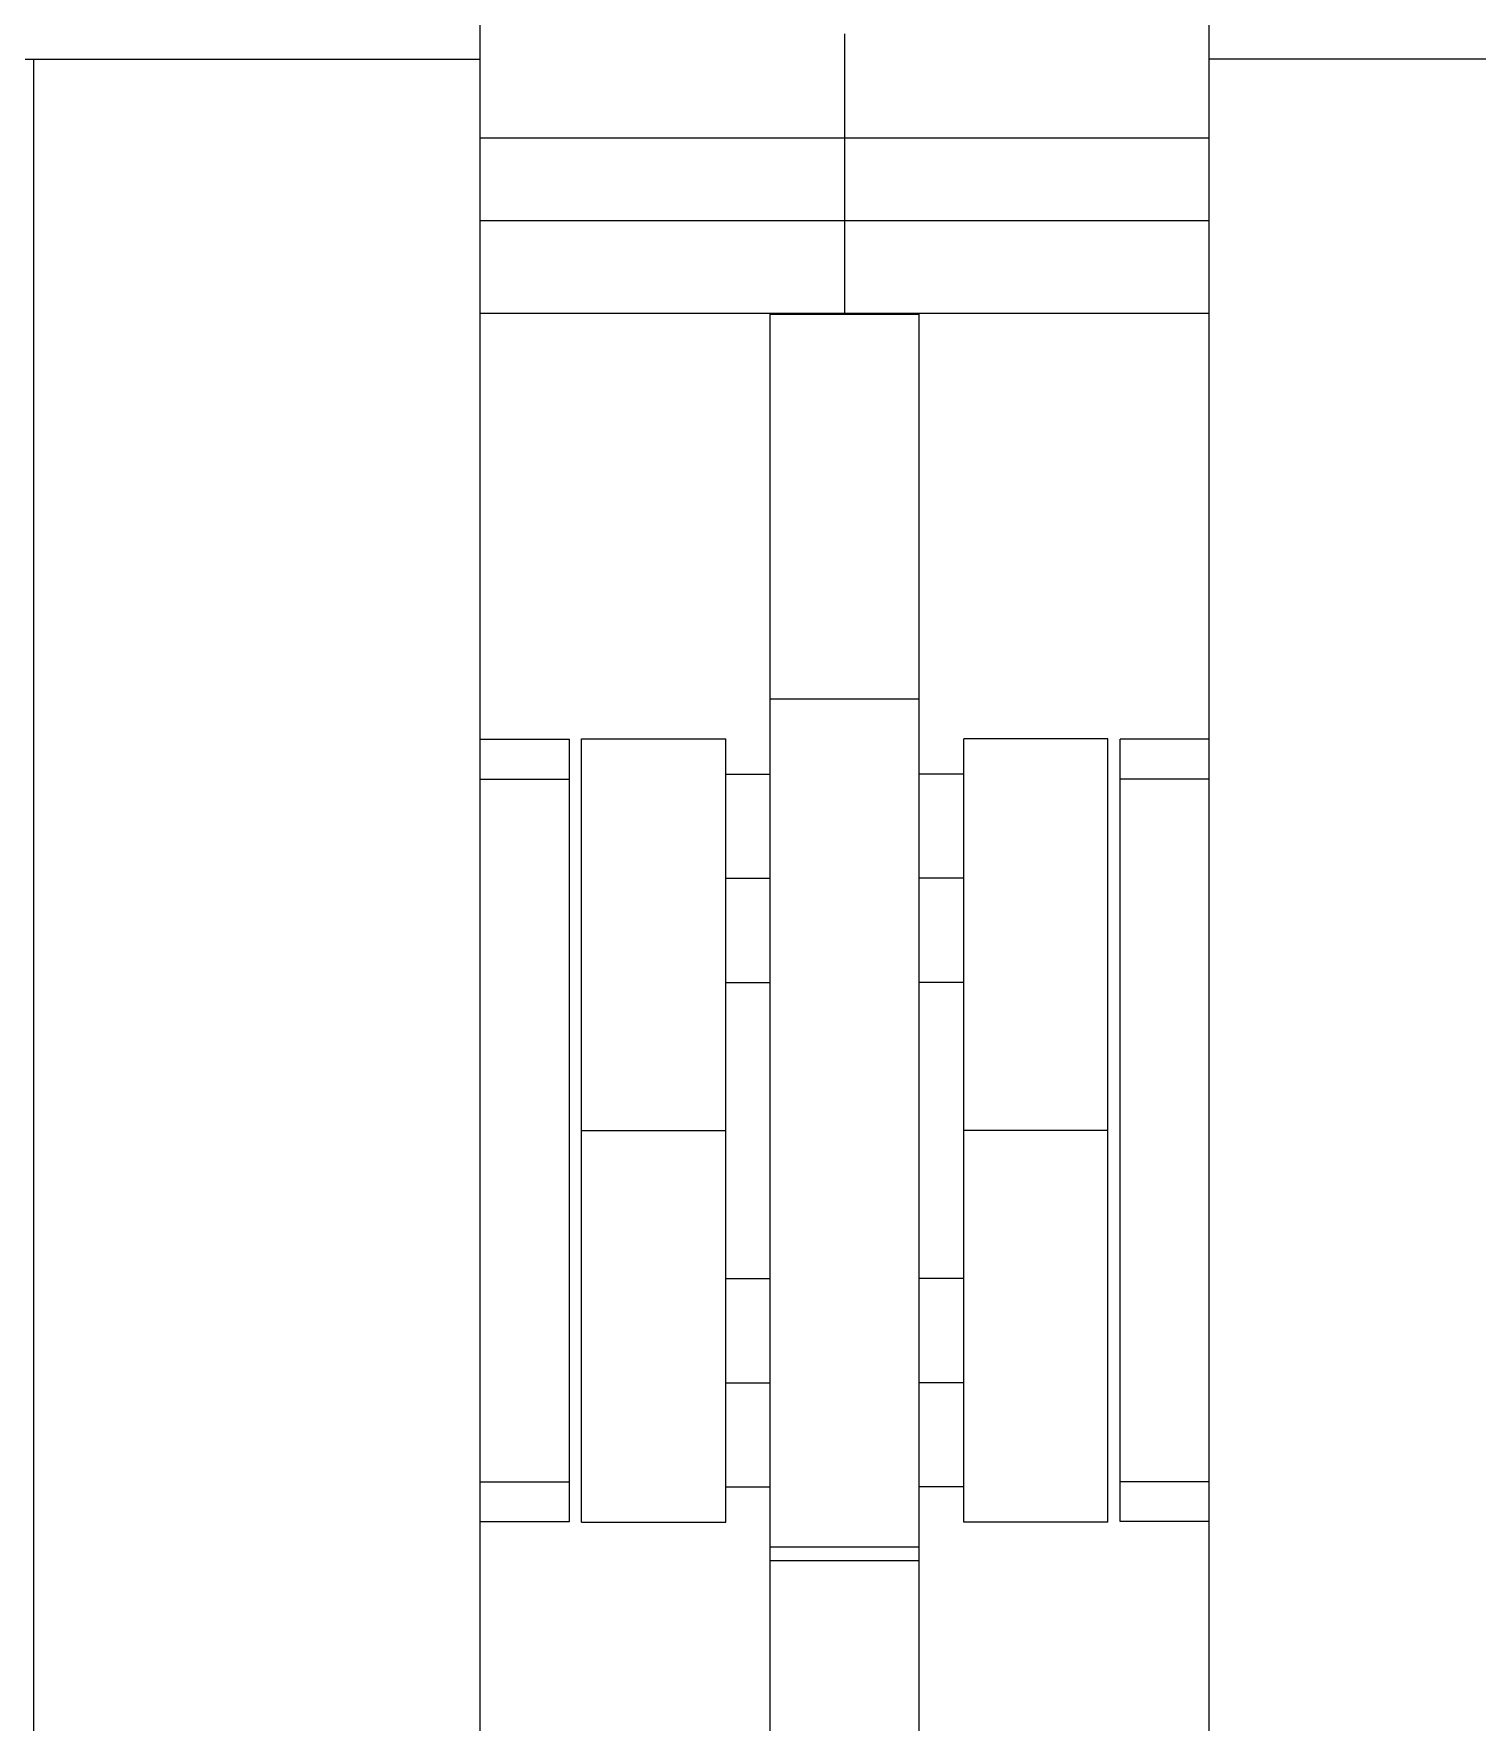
# Model space of a CAD drawing. Header units: millimetres. Extents: x -46169 to 237885, y -84465 to 18123.
# Drawn here: x 112735.2 to 112832.2, y -80615.1 to -80501.6 of the extents above; entities that cross this region are included whole.
import ezdxf

# ---------------------------------------------------------------- set-up
doc = ezdxf.new("R2010")
doc.units = ezdxf.units.MM
doc.header["$MEASUREMENT"] = 0
doc.linetypes.add('Wipeout_Contour', pattern=[1000, 0, -1000])
doc.layers.add('New_A-20-M_Floor_Slab', color=7, linetype='Continuous')
doc.layers.add('New_A-35-M_FFE_Fixed', color=7, linetype='Continuous')
doc.layers.add('New_A-35-M_FFE_Fixed_Pen_No__1', color=7, linetype='Continuous', lineweight=13)

# ---------------------------------------------------------------- blocks, each defined once
blk = doc.blocks.new('Section Elem_7_2', base_point=(64459.15, -84332.61))
at = {"color": 254, "linetype": 'Wipeout_Contour', "lineweight": 0, "ltscale": 2217629.346308195}
blk.add_wipeout([(112765.23, -80549.04), (112771.23, -80549.04), (112771.23, -80601.62), (112765.23, -80601.62), (112765.23, -80615.11), (112784.73, -80615.11), (112784.73, -80599.29), (112781.73, -80599.29), (112781.73, -80601.65), (112772.05, -80601.65), (112772.05, -80549.01), (112781.73, -80549.01), (112781.73, -80551.38), (112784.73, -80551.38), (112784.73, -80520.4), (112765.23, -80520.4)], dxfattribs=at).dxf.layer = 'New_A-20-M_Floor_Slab'
at = {"color": 254, "linetype": 'Wipeout_Contour', "lineweight": 0, "ltscale": 2217992.374914161}
blk.add_wipeout([(112794.73, -80551.38), (112797.73, -80551.38), (112797.73, -80549.01), (112807.42, -80549.01), (112807.42, -80601.65), (112797.73, -80601.65), (112797.73, -80599.29), (112794.73, -80599.29), (112794.73, -80615.11), (112814.23, -80615.11), (112814.23, -80601.62), (112808.23, -80601.62), (112808.23, -80549.04), (112814.23, -80549.04), (112814.23, -80520.4), (112794.73, -80520.4)], dxfattribs=at).dxf.layer = 'New_A-20-M_Floor_Slab'
at = {"color": 254, "linetype": 'Wipeout_Contour', "lineweight": 0, "ltscale": 554435.814277}
blk.add_wipeout([(112781.73, -80585.29), (112784.73, -80585.29), (112784.73, -80565.38), (112781.73, -80565.38)], dxfattribs=at).dxf.layer = 'New_A-20-M_Floor_Slab'
at = {"color": 254, "linetype": 'Wipeout_Contour', "lineweight": 0, "ltscale": 554478.126479}
blk.add_wipeout([(112794.73, -80585.29), (112797.73, -80585.29), (112797.73, -80565.38), (112794.73, -80565.38)], dxfattribs=at).dxf.layer = 'New_A-20-M_Floor_Slab'
blk = doc.blocks.new('Section Elem_12_2', base_point=(64459.15, -84332.61))
at = {"color": 254, "linetype": 'Wipeout_Contour', "lineweight": 0, "ltscale": 692911.394684}
blk.add_wipeout([(112784.73, -80520.48), (112794.73, -80520.48), (112794.73, -80520.4), (112789.73, -80520.4), (112784.73, -80520.4)], dxfattribs=at).dxf.layer = 'New_A-35-M_FFE_Fixed'
at = {"color": 254, "linetype": 'Wipeout_Contour', "lineweight": 0, "ltscale": 554367.924899}
blk.add_wipeout([(112784.73, -80538.96), (112794.73, -80538.96), (112794.73, -80535.1), (112784.73, -80535.1)], dxfattribs=at).dxf.layer = 'New_A-35-M_FFE_Fixed'
at = {"color": 254, "linetype": 'Wipeout_Contour', "lineweight": 0, "ltscale": 554466.437172}
blk.add_wipeout([(112814.23, -80549.56), (112814.23, -80549.04), (112808.23, -80549.04), (112808.23, -80549.56)], dxfattribs=at).dxf.layer = 'New_A-35-M_FFE_Fixed'
at = {"color": 254, "linetype": 'Wipeout_Contour', "lineweight": 0, "ltscale": 554425.434134}
blk.add_wipeout([(112794.73, -80551.91), (112794.73, -80553.43), (112797.73, -80553.43), (112797.73, -80551.91)], dxfattribs=at).dxf.layer = 'New_A-35-M_FFE_Fixed'
at = {"color": 254, "linetype": 'Wipeout_Contour', "lineweight": 0, "ltscale": 693045.050328}
blk.add_wipeout([(112794.73, -80558.38), (112797.73, -80558.38), (112797.73, -80556.72), (112797.73, -80555.7), (112794.73, -80555.7)], dxfattribs=at).dxf.layer = 'New_A-35-M_FFE_Fixed'
at = {"color": 254, "linetype": 'Wipeout_Contour', "lineweight": 0, "ltscale": 554451.975635}
blk.add_wipeout([(112797.73, -80563.33), (112794.73, -80563.33), (112794.73, -80564.84), (112797.73, -80564.84)], dxfattribs=at).dxf.layer = 'New_A-35-M_FFE_Fixed'
at = {"color": 254, "linetype": 'Wipeout_Contour', "lineweight": 0, "ltscale": 554508.681615}
blk.add_wipeout([(112797.73, -80587.34), (112794.73, -80587.34), (112794.73, -80589.61), (112797.73, -80589.61)], dxfattribs=at).dxf.layer = 'New_A-35-M_FFE_Fixed'
at = {"color": 254, "linetype": 'Wipeout_Contour', "lineweight": 0, "ltscale": 554526.421023}
blk.add_wipeout([(112794.73, -80597.24), (112797.73, -80597.24), (112797.73, -80594.97), (112794.73, -80594.97)], dxfattribs=at).dxf.layer = 'New_A-35-M_FFE_Fixed'
at = {"color": 254, "linetype": 'Wipeout_Contour', "lineweight": 0, "ltscale": 554587.47361}
blk.add_wipeout([(112808.23, -80601.62), (112814.23, -80601.62), (112814.23, -80601.11), (112808.23, -80601.11)], dxfattribs=at).dxf.layer = 'New_A-35-M_FFE_Fixed'
at = {"color": 254, "linetype": 'Wipeout_Contour', "lineweight": 0, "ltscale": 554523.118414}
blk.add_wipeout([(112794.73, -80603.32), (112784.73, -80603.32), (112784.73, -80604.23), (112794.73, -80604.23)], dxfattribs=at).dxf.layer = 'New_A-35-M_FFE_Fixed'
at = {"color": 254, "linetype": 'Wipeout_Contour', "lineweight": 0, "ltscale": 554530.669466}
blk.add_wipeout([(112784.73, -80606.1), (112784.73, -80607.94), (112794.73, -80607.94), (112794.73, -80606.1)], dxfattribs=at).dxf.layer = 'New_A-35-M_FFE_Fixed'
at = {"color": 254, "linetype": 'Wipeout_Contour', "lineweight": 0, "ltscale": 554539.067651}
blk.add_wipeout([(112784.73, -80611.52), (112794.73, -80611.52), (112794.73, -80609.75), (112784.73, -80609.75)], dxfattribs=at).dxf.layer = 'New_A-35-M_FFE_Fixed'
at = {"color": 254, "linetype": 'Wipeout_Contour', "lineweight": 0, "ltscale": 554551.081876}
blk.add_wipeout([(112784.73, -80616.64), (112794.73, -80616.64), (112794.73, -80614.96), (112784.73, -80614.96)], dxfattribs=at).dxf.layer = 'New_A-35-M_FFE_Fixed'
at = {"color": 254, "linetype": 'Wipeout_Contour', "lineweight": 0, "ltscale": 554335.527878}
blk.add_wipeout([(112784.73, -80525.7), (112794.73, -80525.7), (112794.73, -80520.48), (112784.73, -80520.48)], dxfattribs=at).dxf.layer = 'New_A-35-M_FFE_Fixed'
at = {"color": 254, "linetype": 'Wipeout_Contour', "lineweight": 0, "ltscale": 554358.237163}
blk.add_wipeout([(112784.73, -80535.1), (112794.73, -80535.1), (112794.73, -80530.63), (112784.73, -80530.63)], dxfattribs=at).dxf.layer = 'New_A-35-M_FFE_Fixed'
at = {"color": 254, "linetype": 'Wipeout_Contour', "lineweight": 0, "ltscale": 554376.075283}
blk.add_wipeout([(112784.73, -80542.11), (112794.73, -80542.11), (112794.73, -80538.96), (112784.73, -80538.96)], dxfattribs=at).dxf.layer = 'New_A-35-M_FFE_Fixed'
at = {"color": 254, "linetype": 'Wipeout_Contour', "lineweight": 0, "ltscale": 554423.051081}
blk.add_wipeout([(112794.73, -80551.38), (112794.73, -80551.91), (112797.73, -80551.91), (112797.73, -80551.38)], dxfattribs=at).dxf.layer = 'New_A-35-M_FFE_Fixed'
at = {"color": 254, "linetype": 'Wipeout_Contour', "lineweight": 0, "ltscale": 554429.83749}
blk.add_wipeout([(112794.73, -80555.7), (112797.73, -80555.7), (112797.73, -80553.43), (112794.73, -80553.43)], dxfattribs=at).dxf.layer = 'New_A-35-M_FFE_Fixed'
at = {"color": 254, "linetype": 'Wipeout_Contour', "lineweight": 0, "ltscale": 554447.571954}
blk.add_wipeout([(112794.73, -80563.33), (112797.73, -80563.33), (112797.73, -80561.05), (112794.73, -80561.05)], dxfattribs=at).dxf.layer = 'New_A-35-M_FFE_Fixed'
at = {"color": 254, "linetype": 'Wipeout_Contour', "lineweight": 0, "ltscale": 693069.0132}
blk.add_wipeout([(112794.73, -80565.38), (112797.73, -80565.38), (112797.73, -80565.26), (112797.73, -80564.84), (112794.73, -80564.84)], dxfattribs=at).dxf.layer = 'New_A-35-M_FFE_Fixed'
at = {"color": 254, "linetype": 'Wipeout_Contour', "lineweight": 0, "ltscale": 554504.277031}
blk.add_wipeout([(112797.73, -80585.82), (112794.73, -80585.82), (112794.73, -80587.34), (112797.73, -80587.34)], dxfattribs=at).dxf.layer = 'New_A-35-M_FFE_Fixed'
at = {"color": 254, "linetype": 'Wipeout_Contour', "lineweight": 0, "ltscale": 693151.898}
blk.add_wipeout([(112794.73, -80592.29), (112794.73, -80594.97), (112797.73, -80594.97), (112797.73, -80593.94), (112797.73, -80592.29)], dxfattribs=at).dxf.layer = 'New_A-35-M_FFE_Fixed'
at = {"color": 254, "linetype": 'Wipeout_Contour', "lineweight": 0, "ltscale": 693164.084641}
blk.add_wipeout([(112794.73, -80597.24), (112794.73, -80598.75), (112797.73, -80598.75), (112797.73, -80597.72), (112797.73, -80597.24)], dxfattribs=at).dxf.layer = 'New_A-35-M_FFE_Fixed'
at = {"color": 254, "linetype": 'Wipeout_Contour', "lineweight": 0, "ltscale": 554584.364519}
blk.add_wipeout([(112814.23, -80598.94), (112808.23, -80598.94), (112808.23, -80601.11), (112814.23, -80601.11)], dxfattribs=at).dxf.layer = 'New_A-35-M_FFE_Fixed'
at = {"color": 254, "linetype": 'Wipeout_Contour', "lineweight": 0, "ltscale": 554526.353912}
blk.add_wipeout([(112794.73, -80604.23), (112784.73, -80604.23), (112784.73, -80606.1), (112794.73, -80606.1)], dxfattribs=at).dxf.layer = 'New_A-35-M_FFE_Fixed'
at = {"color": 254, "linetype": 'Wipeout_Contour', "lineweight": 0, "ltscale": 554534.907396}
blk.add_wipeout([(112794.73, -80607.94), (112784.73, -80607.94), (112784.73, -80609.75), (112794.73, -80609.75)], dxfattribs=at).dxf.layer = 'New_A-35-M_FFE_Fixed'
at = {"color": 254, "linetype": 'Wipeout_Contour', "lineweight": 0, "ltscale": 554547.15494}
blk.add_wipeout([(112794.73, -80614.96), (112794.73, -80613.26), (112784.73, -80613.26), (112784.73, -80614.96)], dxfattribs=at).dxf.layer = 'New_A-35-M_FFE_Fixed'
at = {"layer": 'New_A-35-M_FFE_Fixed_Pen_No__1', "linetype": 'Continuous'}
blk.add_line((112808.23, -80601.62), (112808.23, -80601.11), dxfattribs=at)
at = {"color": 254, "linetype": 'Wipeout_Contour', "lineweight": 0, "ltscale": 554347.321832}
blk.add_wipeout([(112784.73, -80525.7), (112784.73, -80530.63), (112794.73, -80530.63), (112794.73, -80525.7)], dxfattribs=at).dxf.layer = 'New_A-35-M_FFE_Fixed'
at = {"color": 254, "linetype": 'Wipeout_Contour', "lineweight": 0, "ltscale": 554382.427688}
blk.add_wipeout([(112784.73, -80544.43), (112794.73, -80544.43), (112794.73, -80542.11), (112784.73, -80542.11)], dxfattribs=at).dxf.layer = 'New_A-35-M_FFE_Fixed'
at = {"color": 254, "linetype": 'Wipeout_Contour', "lineweight": 0, "ltscale": 554526.954402}
blk.add_wipeout([(112808.23, -80598.94), (112814.23, -80598.94), (112814.23, -80551.72), (112808.23, -80551.72)], dxfattribs=at).dxf.layer = 'New_A-35-M_FFE_Fixed'
at = {"color": 254, "linetype": 'Wipeout_Contour', "lineweight": 0, "ltscale": 554441.818364}
blk.add_wipeout([(112794.73, -80558.38), (112794.73, -80561.05), (112797.73, -80561.05), (112797.73, -80558.38)], dxfattribs=at).dxf.layer = 'New_A-35-M_FFE_Fixed'
at = {"color": 254, "linetype": 'Wipeout_Contour', "lineweight": 0, "ltscale": 693127.929457}
blk.add_wipeout([(112797.73, -80585.29), (112794.73, -80585.29), (112794.73, -80585.82), (112797.73, -80585.82), (112797.73, -80585.4)], dxfattribs=at).dxf.layer = 'New_A-35-M_FFE_Fixed'
at = {"color": 254, "linetype": 'Wipeout_Contour', "lineweight": 0, "ltscale": 554514.436577}
blk.add_wipeout([(112794.73, -80592.29), (112797.73, -80592.29), (112797.73, -80589.61), (112794.73, -80589.61)], dxfattribs=at).dxf.layer = 'New_A-35-M_FFE_Fixed'
at = {"color": 254, "linetype": 'Wipeout_Contour', "lineweight": 0, "ltscale": 554533.209877}
blk.add_wipeout([(112794.73, -80598.75), (112794.73, -80599.29), (112797.73, -80599.29), (112797.73, -80598.75)], dxfattribs=at).dxf.layer = 'New_A-35-M_FFE_Fixed'
at = {"color": 254, "linetype": 'Wipeout_Contour', "lineweight": 0, "ltscale": 554543.150182}
blk.add_wipeout([(112784.73, -80611.52), (112784.73, -80613.26), (112794.73, -80613.26), (112794.73, -80611.52)], dxfattribs=at).dxf.layer = 'New_A-35-M_FFE_Fixed'
at = {"layer": 'New_A-35-M_FFE_Fixed_Pen_No__1', "linetype": 'Continuous'}
blk.add_line((112808.23, -80601.11), (112808.23, -80598.94), dxfattribs=at)
at = {"color": 254, "linetype": 'Wipeout_Contour', "lineweight": 0, "ltscale": 554386.778968}
blk.add_wipeout([(112784.73, -80545.85), (112794.73, -80545.85), (112794.73, -80544.43), (112784.73, -80544.43)], dxfattribs=at).dxf.layer = 'New_A-35-M_FFE_Fixed'
at = {"color": 254, "linetype": 'Wipeout_Contour', "lineweight": 0, "ltscale": 554469.544998}
blk.add_wipeout([(112808.23, -80549.56), (112808.23, -80551.72), (112814.23, -80551.72), (112814.23, -80549.56)], dxfattribs=at).dxf.layer = 'New_A-35-M_FFE_Fixed'
at = {"color": 254, "linetype": 'Wipeout_Contour', "lineweight": 0, "ltscale": 554415.684558}
blk.add_wipeout([(112784.73, -80561.63), (112794.73, -80561.63), (112794.73, -80553.51), (112784.73, -80553.51)], dxfattribs=at).dxf.layer = 'New_A-35-M_FFE_Fixed'
at = {"color": 254, "linetype": 'Wipeout_Contour', "lineweight": 0, "ltscale": 554532.118211}
blk.add_wipeout([(112797.73, -80593.94), (112807.42, -80593.94), (112807.42, -80585.4), (112797.73, -80585.4)], dxfattribs=at).dxf.layer = 'New_A-35-M_FFE_Fixed'
at = {"color": 254, "linetype": 'Wipeout_Contour', "lineweight": 0, "ltscale": 554503.002967}
blk.add_wipeout([(112784.73, -80598.86), (112794.73, -80598.86), (112794.73, -80591.39), (112784.73, -80591.39)], dxfattribs=at).dxf.layer = 'New_A-35-M_FFE_Fixed'
at = {"layer": 'New_A-35-M_FFE_Fixed_Pen_No__1', "linetype": 'Continuous'}
for p, q in [((112808.23, -80549.56), (112808.23, -80549.04)), ((112808.23, -80551.72), (112808.23, -80549.56)), ((112808.23, -80598.94), (112808.23, -80551.72)), ((112797.73, -80592.29), (112794.73, -80592.29))]:
    blk.add_line(p, q, dxfattribs=at)
at = {"color": 254, "linetype": 'Wipeout_Contour', "lineweight": 0, "ltscale": 554585.591464}
blk.add_wipeout([(112814.23, -80503.33), (112814.23, -80647.33), (112844.23, -80647.33), (112844.23, -80503.33)], dxfattribs=at).dxf.layer = 'New_A-35-M_FFE_Fixed'
at = {"color": 254, "linetype": 'Wipeout_Contour', "lineweight": 0, "ltscale": 554388.989962}
blk.add_wipeout([(112784.73, -80546.33), (112794.73, -80546.33), (112794.73, -80545.85), (112784.73, -80545.85)], dxfattribs=at).dxf.layer = 'New_A-35-M_FFE_Fixed'
at = {"color": 254, "linetype": 'Wipeout_Contour', "lineweight": 0, "ltscale": 554510.481569}
blk.add_wipeout([(112797.73, -80575.33), (112797.73, -80585.4), (112807.42, -80585.4), (112807.42, -80575.33)], dxfattribs=at).dxf.layer = 'New_A-35-M_FFE_Fixed'
at = {"color": 254, "linetype": 'Wipeout_Contour', "lineweight": 0, "ltscale": 554483.242145}
blk.add_wipeout([(112794.73, -80591.39), (112794.73, -80581.87), (112784.73, -80581.87), (112784.73, -80591.39)], dxfattribs=at).dxf.layer = 'New_A-35-M_FFE_Fixed'
at = {"color": 254, "linetype": 'Wipeout_Contour', "lineweight": 0, "ltscale": 554548.679248}
blk.add_wipeout([(112807.42, -80593.94), (112797.73, -80593.94), (112797.73, -80599.65), (112807.42, -80599.65)], dxfattribs=at).dxf.layer = 'New_A-35-M_FFE_Fixed'
at = {"color": 254, "linetype": 'Wipeout_Contour', "lineweight": 0, "ltscale": 554516.874568}
blk.add_wipeout([(112794.73, -80598.86), (112784.73, -80598.86), (112784.73, -80603.32), (112794.73, -80603.32)], dxfattribs=at).dxf.layer = 'New_A-35-M_FFE_Fixed'
at = {"layer": 'New_A-35-M_FFE_Fixed_Pen_No__1', "linetype": 'Continuous'}
for p, q in [((112814.23, -80549.04), (112808.23, -80549.04)), ((112814.23, -80551.72), (112808.23, -80551.72)), ((112797.73, -80585.29), (112794.73, -80585.29)), ((112797.73, -80593.94), (112797.73, -80585.4)), ((112807.42, -80593.94), (112807.42, -80585.4)), ((112814.23, -80598.94), (112808.23, -80598.94)), ((112814.23, -80601.62), (112808.23, -80601.62))]:
    blk.add_line(p, q, dxfattribs=at)
at = {"color": 254, "linetype": 'Wipeout_Contour', "lineweight": 0, "ltscale": 832597.683919}
blk.add_wipeout([(113315.23, -80346.96), (112814.23, -80346.96), (112814.23, -80503.33), (112844.23, -80503.33), (113285.23, -80503.33), (113315.23, -80503.33)], dxfattribs=at).dxf.layer = 'New_A-35-M_FFE_Fixed'
at = {"color": 254, "linetype": 'Wipeout_Contour', "lineweight": 0, "ltscale": 554347.297316}
blk.add_wipeout([(112789.73, -80511.45), (112814.23, -80511.45), (112814.23, -80510.54), (112789.73, -80510.54)], dxfattribs=at).dxf.layer = 'New_A-35-M_FFE_Fixed'
at = {"color": 254, "linetype": 'Wipeout_Contour', "lineweight": 0, "ltscale": 554361.927525}
blk.add_wipeout([(112789.73, -80520.4), (112814.23, -80520.4), (112814.23, -80514.18), (112789.73, -80514.18)], dxfattribs=at).dxf.layer = 'New_A-35-M_FFE_Fixed'
at = {"color": 254, "linetype": 'Wipeout_Contour', "lineweight": 0, "ltscale": 554391.703475}
blk.add_wipeout([(112784.73, -80546.33), (112784.73, -80548.19), (112794.73, -80548.19), (112794.73, -80546.33)], dxfattribs=at).dxf.layer = 'New_A-35-M_FFE_Fixed'
at = {"color": 254, "linetype": 'Wipeout_Contour', "lineweight": 0, "ltscale": 554487.064023}
blk.add_wipeout([(112797.73, -80575.33), (112807.42, -80575.33), (112807.42, -80565.26), (112797.73, -80565.26)], dxfattribs=at).dxf.layer = 'New_A-35-M_FFE_Fixed'
at = {"color": 254, "linetype": 'Wipeout_Contour', "lineweight": 0, "ltscale": 554460.121284}
blk.add_wipeout([(112784.73, -80581.87), (112794.73, -80581.87), (112794.73, -80571.51), (112784.73, -80571.51)], dxfattribs=at).dxf.layer = 'New_A-35-M_FFE_Fixed'
at = {"color": 254, "linetype": 'Wipeout_Contour', "lineweight": 0, "ltscale": 554557.642398}
blk.add_wipeout([(112807.42, -80599.65), (112797.73, -80599.65), (112797.73, -80601.65), (112807.42, -80601.65)], dxfattribs=at).dxf.layer = 'New_A-35-M_FFE_Fixed'
at = {"layer": 'New_A-35-M_FFE_Fixed_Pen_No__1', "linetype": 'Continuous'}
for p, q in [((112789.73, -80520.4), (112814.23, -80520.4)), ((112807.42, -80575.33), (112797.73, -80575.33)), ((112797.73, -80585.4), (112797.73, -80575.33)), ((112807.42, -80585.4), (112807.42, -80575.33)), ((112797.73, -80599.65), (112797.73, -80593.94)), ((112807.42, -80599.65), (112807.42, -80593.94)), ((112797.73, -80599.29), (112794.73, -80599.29)), ((112797.73, -80601.65), (112797.73, -80599.65)), ((112807.42, -80601.65), (112807.42, -80599.65)), ((112807.42, -80601.65), (112797.73, -80601.65))]:
    blk.add_line(p, q, dxfattribs=at)
at = {"color": 254, "linetype": 'Wipeout_Contour', "lineweight": 0, "ltscale": 554333.648704}
blk.add_wipeout([(112789.73, -80501.63), (112789.73, -80508.61), (112814.23, -80508.61), (112814.23, -80501.63)], dxfattribs=at).dxf.layer = 'New_A-35-M_FFE_Fixed'
at = {"color": 254, "linetype": 'Wipeout_Contour', "lineweight": 0, "ltscale": 554354.434251}
blk.add_wipeout([(112789.73, -80514.18), (112814.23, -80514.18), (112814.23, -80513.95), (112789.73, -80513.95)], dxfattribs=at).dxf.layer = 'New_A-35-M_FFE_Fixed'
at = {"color": 254, "linetype": 'Wipeout_Contour', "lineweight": 0, "ltscale": 554400.053053}
blk.add_wipeout([(112784.73, -80553.51), (112794.73, -80553.51), (112794.73, -80548.19), (112784.73, -80548.19)], dxfattribs=at).dxf.layer = 'New_A-35-M_FFE_Fixed'
at = {"color": 254, "linetype": 'Wipeout_Contour', "lineweight": 0, "ltscale": 554465.43068}
blk.add_wipeout([(112797.73, -80565.26), (112807.42, -80565.26), (112807.42, -80556.72), (112797.73, -80556.72)], dxfattribs=at).dxf.layer = 'New_A-35-M_FFE_Fixed'
at = {"color": 254, "linetype": 'Wipeout_Contour', "lineweight": 0, "ltscale": 554436.598992}
blk.add_wipeout([(112794.73, -80571.51), (112794.73, -80561.63), (112784.73, -80561.63), (112784.73, -80571.51)], dxfattribs=at).dxf.layer = 'New_A-35-M_FFE_Fixed'
at = {"layer": 'New_A-35-M_FFE_Fixed_Pen_No__1', "linetype": 'Continuous'}
for p, q in [((112814.23, -80503.33), (112814.23, -80346.96)), ((112844.23, -80503.33), (112814.23, -80503.33)), ((112797.73, -80558.38), (112794.73, -80558.38)), ((112797.73, -80575.33), (112797.73, -80565.26)), ((112807.42, -80575.33), (112807.42, -80565.26)), ((112797.73, -80565.38), (112794.73, -80565.38))]:
    blk.add_line(p, q, dxfattribs=at)
at = {"color": 254, "linetype": 'Wipeout_Contour', "lineweight": 0, "ltscale": 554342.893688}
blk.add_wipeout([(112789.73, -80508.61), (112789.73, -80509.58), (112814.23, -80509.58), (112814.23, -80508.61)], dxfattribs=at).dxf.layer = 'New_A-35-M_FFE_Fixed'
at = {"color": 254, "linetype": 'Wipeout_Contour', "lineweight": 0, "ltscale": 554352.570983}
blk.add_wipeout([(112789.73, -80513.55), (112814.23, -80513.55), (112814.23, -80512.98), (112789.73, -80512.98)], dxfattribs=at).dxf.layer = 'New_A-35-M_FFE_Fixed'
at = {"color": 254, "linetype": 'Wipeout_Contour', "lineweight": 0, "ltscale": 554448.874305}
blk.add_wipeout([(112797.73, -80551.02), (112797.73, -80556.72), (112807.42, -80556.72), (112807.42, -80551.02)], dxfattribs=at).dxf.layer = 'New_A-35-M_FFE_Fixed'
at = {"layer": 'New_A-35-M_FFE_Fixed_Pen_No__1', "linetype": 'Continuous'}
for p, q in [((112789.73, -80508.61), (112814.23, -80508.61)), ((112797.73, -80565.26), (112797.73, -80556.72)), ((112807.42, -80565.26), (112807.42, -80556.72))]:
    blk.add_line(p, q, dxfattribs=at)
at = {"color": 254, "linetype": 'Wipeout_Contour', "lineweight": 0, "ltscale": 554345.132054}
blk.add_wipeout([(112789.73, -80510.54), (112814.23, -80510.54), (112814.23, -80509.58), (112789.73, -80509.58)], dxfattribs=at).dxf.layer = 'New_A-35-M_FFE_Fixed'
at = {"color": 254, "linetype": 'Wipeout_Contour', "lineweight": 0, "ltscale": 554351.08817}
blk.add_wipeout([(112789.73, -80512.98), (112814.23, -80512.98), (112814.23, -80512.27), (112789.73, -80512.27)], dxfattribs=at).dxf.layer = 'New_A-35-M_FFE_Fixed'
at = {"color": 254, "linetype": 'Wipeout_Contour', "lineweight": 0, "ltscale": 554353.700524}
blk.add_wipeout([(112789.73, -80513.55), (112789.73, -80513.95), (112814.23, -80513.95), (112814.23, -80513.55)], dxfattribs=at).dxf.layer = 'New_A-35-M_FFE_Fixed'
at = {"color": 254, "linetype": 'Wipeout_Contour', "lineweight": 0, "ltscale": 554439.914442}
blk.add_wipeout([(112797.73, -80549.01), (112797.73, -80551.02), (112807.42, -80551.02), (112807.42, -80549.01)], dxfattribs=at).dxf.layer = 'New_A-35-M_FFE_Fixed'
at = {"layer": 'New_A-35-M_FFE_Fixed_Pen_No__1', "linetype": 'Continuous'}
for p, q in [((112789.73, -80514.18), (112814.23, -80514.18)), ((112797.73, -80551.02), (112797.73, -80549.01)), ((112807.42, -80549.01), (112797.73, -80549.01)), ((112807.42, -80551.02), (112807.42, -80549.01)), ((112797.73, -80551.38), (112794.73, -80551.38)), ((112797.73, -80556.72), (112797.73, -80551.02)), ((112807.42, -80556.72), (112807.42, -80551.02))]:
    blk.add_line(p, q, dxfattribs=at)
at = {"color": 254, "linetype": 'Wipeout_Contour', "lineweight": 0, "ltscale": 554349.30793}
blk.add_wipeout([(112789.73, -80512.27), (112814.23, -80512.27), (112814.23, -80511.45), (112789.73, -80511.45)], dxfattribs=at).dxf.layer = 'New_A-35-M_FFE_Fixed'
at = {"layer": 'New_A-35-M_FFE_Fixed_Pen_No__1', "linetype": 'Continuous'}
blk.add_line((112814.23, -80647.33), (112814.23, -80503.33), dxfattribs=at)
blk = doc.blocks.new('Section Elem_19_2', base_point=(64459.15, -84332.61))
at = {"layer": 'New_A-35-M_FFE_Fixed_Pen_No__1', "linetype": 'Continuous'}
for p, q in [((112794.73, -80520.48), (112794.73, -80520.4)), ((112794.73, -80525.7), (112794.73, -80520.48)), ((112784.73, -80530.63), (112784.73, -80525.7)), ((112794.73, -80530.63), (112794.73, -80525.7)), ((112784.73, -80535.1), (112784.73, -80530.63)), ((112794.73, -80535.1), (112794.73, -80530.63)), ((112784.73, -80538.96), (112784.73, -80535.1)), ((112794.73, -80538.96), (112794.73, -80535.1)), ((112784.73, -80542.11), (112784.73, -80538.96)), ((112794.73, -80542.11), (112794.73, -80538.96)), ((112784.73, -80544.43), (112784.73, -80542.11)), ((112794.73, -80544.43), (112794.73, -80542.11)), ((112784.73, -80545.85), (112784.73, -80544.43)), ((112794.73, -80545.85), (112794.73, -80544.43)), ((112784.73, -80546.33), (112784.73, -80545.85)), ((112794.73, -80546.33), (112794.73, -80545.85)), ((112784.73, -80548.19), (112784.73, -80546.33)), ((112784.73, -80546.33), (112794.73, -80546.33)), ((112794.73, -80548.19), (112794.73, -80546.33)), ((112794.73, -80553.51), (112794.73, -80548.19)), ((112794.73, -80561.63), (112794.73, -80553.51)), ((112794.73, -80571.51), (112794.73, -80561.63)), ((112784.73, -80581.87), (112784.73, -80571.51)), ((112794.73, -80581.87), (112794.73, -80571.51)), ((112794.73, -80591.39), (112794.73, -80581.87)), ((112794.73, -80598.86), (112794.73, -80591.39)), ((112794.73, -80603.32), (112794.73, -80598.86)), ((112784.73, -80604.23), (112784.73, -80603.32)), ((112784.73, -80603.32), (112794.73, -80603.32)), ((112794.73, -80604.23), (112794.73, -80603.32)), ((112784.73, -80604.23), (112794.73, -80604.23)), ((112784.73, -80606.1), (112784.73, -80604.23)), ((112794.73, -80606.1), (112794.73, -80604.23)), ((112784.73, -80607.94), (112784.73, -80606.1)), ((112794.73, -80607.94), (112794.73, -80606.1)), ((112784.73, -80609.75), (112784.73, -80607.94)), ((112794.73, -80609.75), (112794.73, -80607.94)), ((112784.73, -80611.52), (112784.73, -80609.75)), ((112794.73, -80611.52), (112794.73, -80609.75)), ((112784.73, -80613.26), (112784.73, -80611.52)), ((112794.73, -80613.26), (112794.73, -80611.52)), ((112784.73, -80614.96), (112784.73, -80613.26)), ((112794.73, -80614.96), (112794.73, -80613.26)), ((112784.73, -80616.64), (112784.73, -80614.96)), ((112794.73, -80616.64), (112794.73, -80614.96))]:
    blk.add_line(p, q, dxfattribs=at)
at = {"color": 254, "linetype": 'Wipeout_Contour', "lineweight": 0, "ltscale": 553213.079711}
blk.add_wipeout([(112765.23, -80346.96), (112264.23, -80346.96), (112264.23, -80503.33), (112765.23, -80503.33)], dxfattribs=at).dxf.layer = 'New_A-35-M_FFE_Fixed'
at = {"color": 254, "linetype": 'Wipeout_Contour', "lineweight": 0, "ltscale": 554356.300701}
blk.add_wipeout([(112772.05, -80551.02), (112781.73, -80551.02), (112781.73, -80549.01), (112772.05, -80549.01)], dxfattribs=at).dxf.layer = 'New_A-35-M_FFE_Fixed'
at = {"color": 254, "linetype": 'Wipeout_Contour', "lineweight": 0, "ltscale": 554329.575103}
blk.add_wipeout([(112765.23, -80551.72), (112771.23, -80551.72), (112771.23, -80549.56), (112765.23, -80549.56)], dxfattribs=at).dxf.layer = 'New_A-35-M_FFE_Fixed'
at = {"color": 254, "linetype": 'Wipeout_Contour', "lineweight": 0, "ltscale": 554403.457392}
blk.add_wipeout([(112781.73, -80565.26), (112772.05, -80565.26), (112772.05, -80575.33), (112781.73, -80575.33)], dxfattribs=at).dxf.layer = 'New_A-35-M_FFE_Fixed'
at = {"color": 254, "linetype": 'Wipeout_Contour', "lineweight": 0, "ltscale": 554474.04641}
blk.add_wipeout([(112772.05, -80599.65), (112772.05, -80601.65), (112781.73, -80601.65), (112781.73, -80599.65)], dxfattribs=at).dxf.layer = 'New_A-35-M_FFE_Fixed'
at = {"color": 254, "linetype": 'Wipeout_Contour', "lineweight": 0, "ltscale": 554447.533486}
blk.add_wipeout([(112765.23, -80601.11), (112765.23, -80601.62), (112771.23, -80601.62), (112771.23, -80601.11)], dxfattribs=at).dxf.layer = 'New_A-35-M_FFE_Fixed'
at = {"layer": 'New_A-35-M_FFE_Fixed_Pen_No__1', "linetype": 'Continuous'}
for p, q in [((112772.05, -80549.01), (112781.73, -80549.01)), ((112772.05, -80601.65), (112781.73, -80601.65))]:
    blk.add_line(p, q, dxfattribs=at)
at = {"color": 254, "linetype": 'Wipeout_Contour', "lineweight": 0, "ltscale": 554326.466492}
blk.add_wipeout([(112765.23, -80549.04), (112765.23, -80549.56), (112771.23, -80549.56), (112771.23, -80549.04)], dxfattribs=at).dxf.layer = 'New_A-35-M_FFE_Fixed'
at = {"color": 254, "linetype": 'Wipeout_Contour', "lineweight": 0, "ltscale": 554365.261916}
blk.add_wipeout([(112772.05, -80556.72), (112781.73, -80556.72), (112781.73, -80551.02), (112772.05, -80551.02)], dxfattribs=at).dxf.layer = 'New_A-35-M_FFE_Fixed'
at = {"color": 254, "linetype": 'Wipeout_Contour', "lineweight": 0, "ltscale": 554465.081909}
blk.add_wipeout([(112781.73, -80593.94), (112772.05, -80593.94), (112772.05, -80599.65), (112781.73, -80599.65)], dxfattribs=at).dxf.layer = 'New_A-35-M_FFE_Fixed'
at = {"color": 254, "linetype": 'Wipeout_Contour', "lineweight": 0, "ltscale": 554444.42361}
blk.add_wipeout([(112771.23, -80598.94), (112765.23, -80598.94), (112765.23, -80601.11), (112771.23, -80601.11)], dxfattribs=at).dxf.layer = 'New_A-35-M_FFE_Fixed'
at = {"layer": 'New_A-35-M_FFE_Fixed_Pen_No__1', "linetype": 'Continuous'}
for p, q in [((112771.23, -80549.56), (112771.23, -80549.04)), ((112772.05, -80551.02), (112772.05, -80549.01)), ((112772.05, -80601.65), (112772.05, -80599.65)), ((112771.23, -80601.62), (112771.23, -80601.11))]:
    blk.add_line(p, q, dxfattribs=at)
at = {"color": 254, "linetype": 'Wipeout_Contour', "lineweight": 0, "ltscale": 554380.734811}
blk.add_wipeout([(112781.73, -80551.38), (112781.73, -80551.91), (112784.73, -80551.91), (112784.73, -80551.38)], dxfattribs=at).dxf.layer = 'New_A-35-M_FFE_Fixed'
at = {"color": 254, "linetype": 'Wipeout_Contour', "lineweight": 0, "ltscale": 554386.999}
blk.add_wipeout([(112771.23, -80551.72), (112765.23, -80551.72), (112765.23, -80598.94), (112771.23, -80598.94)], dxfattribs=at).dxf.layer = 'New_A-35-M_FFE_Fixed'
at = {"color": 254, "linetype": 'Wipeout_Contour', "lineweight": 0, "ltscale": 554381.820788}
blk.add_wipeout([(112781.73, -80556.72), (112772.05, -80556.72), (112772.05, -80565.26), (112781.73, -80565.26)], dxfattribs=at).dxf.layer = 'New_A-35-M_FFE_Fixed'
at = {"color": 254, "linetype": 'Wipeout_Contour', "lineweight": 0, "ltscale": 554448.518375}
blk.add_wipeout([(112781.73, -80585.4), (112772.05, -80585.4), (112772.05, -80593.94), (112781.73, -80593.94)], dxfattribs=at).dxf.layer = 'New_A-35-M_FFE_Fixed'
at = {"color": 254, "linetype": 'Wipeout_Contour', "lineweight": 0, "ltscale": 693114.177274}
blk.add_wipeout([(112781.73, -80598.75), (112781.73, -80599.29), (112784.73, -80599.29), (112784.73, -80598.86), (112784.73, -80598.75)], dxfattribs=at).dxf.layer = 'New_A-35-M_FFE_Fixed'
at = {"layer": 'New_A-35-M_FFE_Fixed_Pen_No__1', "linetype": 'Continuous'}
for p, q in [((112781.73, -80551.02), (112781.73, -80549.01)), ((112771.23, -80551.72), (112771.23, -80549.56)), ((112772.05, -80556.72), (112772.05, -80551.02)), ((112771.23, -80598.94), (112771.23, -80551.72)), ((112772.05, -80565.26), (112772.05, -80556.72)), ((112772.05, -80599.65), (112772.05, -80593.94)), ((112771.23, -80601.11), (112771.23, -80598.94)), ((112781.73, -80601.65), (112781.73, -80599.65))]:
    blk.add_line(p, q, dxfattribs=at)
at = {"color": 254, "linetype": 'Wipeout_Contour', "lineweight": 0, "ltscale": 554328.463968}
blk.add_wipeout([(112765.23, -80503.33), (112735.23, -80503.33), (112735.23, -80647.33), (112765.23, -80647.33)], dxfattribs=at).dxf.layer = 'New_A-35-M_FFE_Fixed'
at = {"color": 254, "linetype": 'Wipeout_Contour', "lineweight": 0, "ltscale": 554383.118046}
blk.add_wipeout([(112781.73, -80551.91), (112781.73, -80553.43), (112784.73, -80553.43), (112784.73, -80551.91)], dxfattribs=at).dxf.layer = 'New_A-35-M_FFE_Fixed'
at = {"color": 254, "linetype": 'Wipeout_Contour', "lineweight": 0, "ltscale": 554399.503526}
blk.add_wipeout([(112781.73, -80558.38), (112781.73, -80561.05), (112784.73, -80561.05), (112784.73, -80558.38)], dxfattribs=at).dxf.layer = 'New_A-35-M_FFE_Fixed'
at = {"color": 254, "linetype": 'Wipeout_Contour', "lineweight": 0, "ltscale": 554412.045035}
blk.add_wipeout([(112781.73, -80564.84), (112781.73, -80565.38), (112784.73, -80565.38), (112784.73, -80564.84)], dxfattribs=at).dxf.layer = 'New_A-35-M_FFE_Fixed'
at = {"color": 254, "linetype": 'Wipeout_Contour', "lineweight": 0, "ltscale": 554426.878471}
blk.add_wipeout([(112781.73, -80575.33), (112772.05, -80575.33), (112772.05, -80585.4), (112781.73, -80585.4)], dxfattribs=at).dxf.layer = 'New_A-35-M_FFE_Fixed'
at = {"color": 254, "linetype": 'Wipeout_Contour', "lineweight": 0, "ltscale": 554478.357008}
blk.add_wipeout([(112781.73, -80594.97), (112784.73, -80594.97), (112784.73, -80592.29), (112781.73, -80592.29)], dxfattribs=at).dxf.layer = 'New_A-35-M_FFE_Fixed'
at = {"color": 254, "linetype": 'Wipeout_Contour', "lineweight": 0, "ltscale": 554488.517886}
blk.add_wipeout([(112781.73, -80597.24), (112781.73, -80598.75), (112784.73, -80598.75), (112784.73, -80597.24)], dxfattribs=at).dxf.layer = 'New_A-35-M_FFE_Fixed'
at = {"layer": 'New_A-35-M_FFE_Fixed_Pen_No__1', "linetype": 'Continuous'}
for p, q in [((112294.23, -80503.33), (112735.23, -80503.33)), ((112735.23, -80647.33), (112735.23, -80503.33)), ((112765.23, -80549.04), (112771.23, -80549.04)), ((112781.73, -80551.38), (112784.73, -80551.38)), ((112765.23, -80551.72), (112771.23, -80551.72)), ((112772.05, -80575.33), (112772.05, -80565.26)), ((112772.05, -80575.33), (112781.73, -80575.33)), ((112772.05, -80585.4), (112772.05, -80575.33)), ((112772.05, -80593.94), (112772.05, -80585.4)), ((112765.23, -80598.94), (112771.23, -80598.94)), ((112781.73, -80599.29), (112784.73, -80599.29)), ((112784.73, -80603.32), (112784.73, -80598.86)), ((112765.23, -80601.62), (112771.23, -80601.62))]:
    blk.add_line(p, q, dxfattribs=at)
at = {"color": 254, "linetype": 'Wipeout_Contour', "lineweight": 0, "ltscale": 554253.883251}
blk.add_wipeout([(112765.23, -80501.63), (112765.23, -80508.61), (112789.73, -80508.61), (112789.73, -80501.63)], dxfattribs=at).dxf.layer = 'New_A-35-M_FFE_Fixed'
at = {"color": 254, "linetype": 'Wipeout_Contour', "lineweight": 0, "ltscale": 554267.533835}
blk.add_wipeout([(112789.73, -80510.54), (112765.23, -80510.54), (112765.23, -80511.45), (112789.73, -80511.45)], dxfattribs=at).dxf.layer = 'New_A-35-M_FFE_Fixed'
at = {"color": 254, "linetype": 'Wipeout_Contour', "lineweight": 0, "ltscale": 554282.166132}
blk.add_wipeout([(112765.23, -80520.4), (112789.73, -80520.4), (112789.73, -80514.18), (112765.23, -80514.18)], dxfattribs=at).dxf.layer = 'New_A-35-M_FFE_Fixed'
at = {"color": 254, "linetype": 'Wipeout_Contour', "lineweight": 0, "ltscale": 692984.339706}
blk.add_wipeout([(112781.73, -80553.43), (112781.73, -80555.7), (112784.73, -80555.7), (112784.73, -80553.51), (112784.73, -80553.43)], dxfattribs=at).dxf.layer = 'New_A-35-M_FFE_Fixed'
at = {"color": 254, "linetype": 'Wipeout_Contour', "lineweight": 0, "ltscale": 554409.661573}
blk.add_wipeout([(112781.73, -80563.33), (112781.73, -80564.84), (112784.73, -80564.84), (112784.73, -80563.33)], dxfattribs=at).dxf.layer = 'New_A-35-M_FFE_Fixed'
at = {"color": 254, "linetype": 'Wipeout_Contour', "lineweight": 0, "ltscale": 554459.58306}
blk.add_wipeout([(112781.73, -80585.82), (112784.73, -80585.82), (112784.73, -80585.29), (112781.73, -80585.29)], dxfattribs=at).dxf.layer = 'New_A-35-M_FFE_Fixed'
at = {"color": 254, "linetype": 'Wipeout_Contour', "lineweight": 0, "ltscale": 554484.112641}
blk.add_wipeout([(112781.73, -80594.97), (112781.73, -80597.24), (112784.73, -80597.24), (112784.73, -80594.97)], dxfattribs=at).dxf.layer = 'New_A-35-M_FFE_Fixed'
at = {"layer": 'New_A-35-M_FFE_Fixed_Pen_No__1', "linetype": 'Continuous'}
for p, q in [((112765.23, -80503.33), (112765.23, -80346.96)), ((112735.23, -80503.33), (112765.23, -80503.33)), ((112765.23, -80520.4), (112789.73, -80520.4)), ((112784.73, -80520.48), (112784.73, -80520.4)), ((112784.73, -80525.7), (112784.73, -80520.48)), ((112784.73, -80520.48), (112794.73, -80520.48)), ((112784.73, -80553.51), (112784.73, -80548.19)), ((112781.73, -80575.33), (112781.73, -80565.26)), ((112781.73, -80565.38), (112784.73, -80565.38)), ((112781.73, -80599.65), (112781.73, -80593.94))]:
    blk.add_line(p, q, dxfattribs=at)
at = {"color": 254, "linetype": 'Wipeout_Contour', "lineweight": 0, "ltscale": 554263.129569}
blk.add_wipeout([(112789.73, -80508.61), (112765.23, -80508.61), (112765.23, -80509.58), (112789.73, -80509.58)], dxfattribs=at).dxf.layer = 'New_A-35-M_FFE_Fixed'
at = {"color": 254, "linetype": 'Wipeout_Contour', "lineweight": 0, "ltscale": 554274.671798}
blk.add_wipeout([(112789.73, -80513.95), (112765.23, -80513.95), (112765.23, -80514.18), (112789.73, -80514.18)], dxfattribs=at).dxf.layer = 'New_A-35-M_FFE_Fixed'
at = {"color": 254, "linetype": 'Wipeout_Contour', "lineweight": 0, "ltscale": 554393.275535}
blk.add_wipeout([(112781.73, -80555.7), (112781.73, -80558.38), (112784.73, -80558.38), (112784.73, -80555.7)], dxfattribs=at).dxf.layer = 'New_A-35-M_FFE_Fixed'
at = {"color": 254, "linetype": 'Wipeout_Contour', "lineweight": 0, "ltscale": 693006.92045}
blk.add_wipeout([(112781.73, -80563.33), (112784.73, -80563.33), (112784.73, -80561.63), (112784.73, -80561.05), (112781.73, -80561.05)], dxfattribs=at).dxf.layer = 'New_A-35-M_FFE_Fixed'
at = {"color": 254, "linetype": 'Wipeout_Contour', "lineweight": 0, "ltscale": 554461.96696}
blk.add_wipeout([(112781.73, -80587.34), (112784.73, -80587.34), (112784.73, -80585.82), (112781.73, -80585.82)], dxfattribs=at).dxf.layer = 'New_A-35-M_FFE_Fixed'
at = {"layer": 'New_A-35-M_FFE_Fixed_Pen_No__1', "linetype": 'Continuous'}
for p, q in [((112789.73, -80508.61), (112789.73, -80501.63)), ((112765.23, -80508.61), (112789.73, -80508.61)), ((112781.73, -80556.72), (112781.73, -80551.02)), ((112784.73, -80561.63), (112784.73, -80553.51)), ((112781.73, -80565.26), (112781.73, -80556.72)), ((112781.73, -80558.38), (112784.73, -80558.38)), ((112784.73, -80571.51), (112784.73, -80561.63)), ((112781.73, -80585.4), (112781.73, -80575.33)), ((112781.73, -80585.29), (112784.73, -80585.29))]:
    blk.add_line(p, q, dxfattribs=at)
at = {"color": 254, "linetype": 'Wipeout_Contour', "lineweight": 0, "ltscale": 554265.368283}
blk.add_wipeout([(112765.23, -80510.54), (112789.73, -80510.54), (112789.73, -80509.58), (112765.23, -80509.58)], dxfattribs=at).dxf.layer = 'New_A-35-M_FFE_Fixed'
at = {"color": 254, "linetype": 'Wipeout_Contour', "lineweight": 0, "ltscale": 554272.808232}
blk.add_wipeout([(112789.73, -80512.98), (112765.23, -80512.98), (112765.23, -80513.55), (112789.73, -80513.55)], dxfattribs=at).dxf.layer = 'New_A-35-M_FFE_Fixed'
at = {"color": 254, "linetype": 'Wipeout_Contour', "lineweight": 0, "ltscale": 554466.371879}
blk.add_wipeout([(112781.73, -80587.34), (112781.73, -80589.61), (112784.73, -80589.61), (112784.73, -80587.34)], dxfattribs=at).dxf.layer = 'New_A-35-M_FFE_Fixed'
at = {"layer": 'New_A-35-M_FFE_Fixed_Pen_No__1', "linetype": 'Continuous'}
for p, q in [((112789.73, -80509.58), (112789.73, -80508.61)), ((112789.73, -80510.54), (112789.73, -80509.58))]:
    blk.add_line(p, q, dxfattribs=at)
at = {"color": 254, "linetype": 'Wipeout_Contour', "lineweight": 0, "ltscale": 554271.325218}
blk.add_wipeout([(112789.73, -80512.27), (112765.23, -80512.27), (112765.23, -80512.98), (112789.73, -80512.98)], dxfattribs=at).dxf.layer = 'New_A-35-M_FFE_Fixed'
at = {"color": 254, "linetype": 'Wipeout_Contour', "lineweight": 0, "ltscale": 554273.937977}
blk.add_wipeout([(112789.73, -80513.55), (112765.23, -80513.55), (112765.23, -80513.95), (112789.73, -80513.95)], dxfattribs=at).dxf.layer = 'New_A-35-M_FFE_Fixed'
at = {"color": 254, "linetype": 'Wipeout_Contour', "lineweight": 0, "ltscale": 693091.328079}
blk.add_wipeout([(112781.73, -80592.29), (112784.73, -80592.29), (112784.73, -80591.39), (112784.73, -80589.61), (112781.73, -80589.61)], dxfattribs=at).dxf.layer = 'New_A-35-M_FFE_Fixed'
at = {"layer": 'New_A-35-M_FFE_Fixed_Pen_No__1', "linetype": 'Continuous'}
for p, q in [((112789.73, -80513.55), (112789.73, -80512.98)), ((112765.23, -80514.18), (112789.73, -80514.18)), ((112789.73, -80513.95), (112789.73, -80513.55)), ((112789.73, -80514.18), (112789.73, -80513.95)), ((112789.73, -80520.4), (112789.73, -80514.18)), ((112784.73, -80591.39), (112784.73, -80581.87)), ((112781.73, -80593.94), (112781.73, -80585.4)), ((112784.73, -80598.86), (112784.73, -80591.39)), ((112781.73, -80592.29), (112784.73, -80592.29))]:
    blk.add_line(p, q, dxfattribs=at)
at = {"color": 254, "linetype": 'Wipeout_Contour', "lineweight": 0, "ltscale": 554269.544729}
blk.add_wipeout([(112789.73, -80511.45), (112765.23, -80511.45), (112765.23, -80512.27), (112789.73, -80512.27)], dxfattribs=at).dxf.layer = 'New_A-35-M_FFE_Fixed'
at = {"layer": 'New_A-35-M_FFE_Fixed_Pen_No__1', "linetype": 'Continuous'}
for p, q in [((112765.23, -80647.33), (112765.23, -80503.33)), ((112789.73, -80511.45), (112789.73, -80510.54)), ((112789.73, -80512.27), (112789.73, -80511.45)), ((112789.73, -80512.98), (112789.73, -80512.27))]:
    blk.add_line(p, q, dxfattribs=at)

msp = doc.modelspace()

# ---------------------------------------------------------------- block references
at = {"layer": 'New_A-20-M_Floor_Slab'}
msp.add_blockref('Section Elem_7_2', (64459.15, -84332.61), dxfattribs=at)

# ---------------------------------------------------------------- next in the draw order: block references
at = {"layer": 'New_A-35-M_FFE_Fixed'}
msp.add_blockref('Section Elem_12_2', (64459.15, -84332.61), dxfattribs=at)

# ---------------------------------------------------------------- next in the draw order: block references
msp.add_blockref('Section Elem_19_2', (64459.15, -84332.61), dxfattribs=at)

doc.saveas('drawing.dxf')
